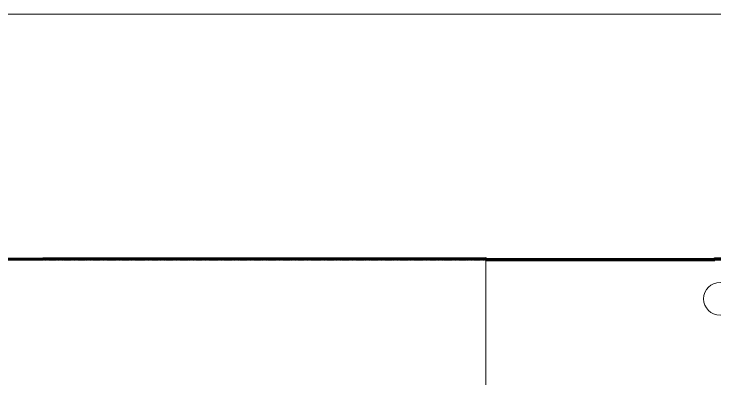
# Model space of a CAD drawing. Header units: inches. Extents: x -4235 to -464, y 9706 to 12425.
# Drawn here: x -2476.2 to -2304.9, y 12239.5 to 12328.6 of the extents above; entities that cross this region are included whole.
import ezdxf

# ---------------------------------------------------------------- set-up
doc = ezdxf.new("R2010")
doc.units = ezdxf.units.IN
doc.header["$MEASUREMENT"] = 0
doc.linetypes.add('Double Dash 3_8_', pattern=[1, 0.375, -0.125, 0.125, -0.125, 0.125, -0.125])
for name, color, linetype, lineweight in [('0-1', 7, 'Continuous', 5), ('C-PROP-LINE', 91, 'Double Dash 3_8_', 50), ('C-TOPO', 7, 'Continuous', 9), ('C-TOPO-MAJR-1', 253, 'Continuous', 70), ('E-LITE-EQPM', 33, 'Continuous', 9)]:
    doc.layers.add(name, color=color, linetype=linetype, lineweight=lineweight)

# ---------------------------------------------------------------- blocks, each defined once
blk = doc.blocks.new('CTR  - Topography_rvt-1-BACKGROUND - 1ST FLOOR')
at = {"layer": 'C-TOPO'}
for p, q in [((-2078.15, 12328.59), (-2626.02, 12328.59)), ((-2078.15, 12328.59), (-2626.02, 12328.59)), ((-2577.59, 12268.83), (-2360.95, 12268.83)), ((-2360.95, 12268.83), (-2577.59, 12268.83)), ((-2360.95, 12268.83), (-2360.95, 12268.69)), ((-2360.95, 12268.69), (-2360.95, 12268.83)), ((-2360.95, 12268.69), (-2360.95, 12226.84)), ((-2360.95, 12268.69), (-2360.95, 12226.84))]:
    blk.add_line(p, q, dxfattribs=at)
at = {"layer": 'C-TOPO-MAJR-1'}
blk.add_line((-2360.95, 12268.69), (-2304.95, 12268.69), dxfattribs=at)
at = {"layer": 'C-TOPO-MAJR-1', "flags": 128}
for points in [[(-2360.95, 12268.69), (-2360.95, 12268.83), (-2577.47, 12268.69), (-2577.59, 12268.83)], [(-2304.95, 12268.69), (-2304.95, 12268.83), (-1999.32, 12268.83), (-1999.32, 12268.69)]]:
    blk.add_lwpolyline(points, dxfattribs=at)
blk = doc.blocks.new('Pathway_Cooper_McGraw-Edison _BSC-BRC_Round - Pathway_Cooper_McGraw-Edison _BSC-BRC_Round-2028611-BACKGROUND - 1ST FLOOR')
at = {"layer": 'E-LITE-EQPM'}
for start, end in [(360, 180), (180, 360)]:
    blk.add_arc((0, 0), 4, start, end, dxfattribs=at)
blk = doc.blocks.new('Family - ___-1878357-BACKGROUND - 1ST FLOOR')
at = {"layer": 'C-PROP-LINE'}
blk.add_line((-3989.61, 12268.69), (-629.56, 12268.69), dxfattribs=at)

msp = doc.modelspace()

# ---------------------------------------------------------------- block references
at = {"layer": '0-1'}
msp.add_blockref('CTR  - Topography_rvt-1-BACKGROUND - 1ST FLOOR', (0, 0), dxfattribs=at)
at = {"layer": 'C-PROP-LINE'}
msp.add_blockref('Family - ___-1878357-BACKGROUND - 1ST FLOOR', (0, 0), dxfattribs=at)
at = {"layer": 'E-LITE-EQPM'}
msp.add_blockref('Pathway_Cooper_McGraw-Edison _BSC-BRC_Round - Pathway_Cooper_McGraw-Edison _BSC-BRC_Round-2028611-BACKGROUND - 1ST FLOOR', (-2303.72, 12259.08), dxfattribs=at)

doc.saveas('drawing.dxf')
